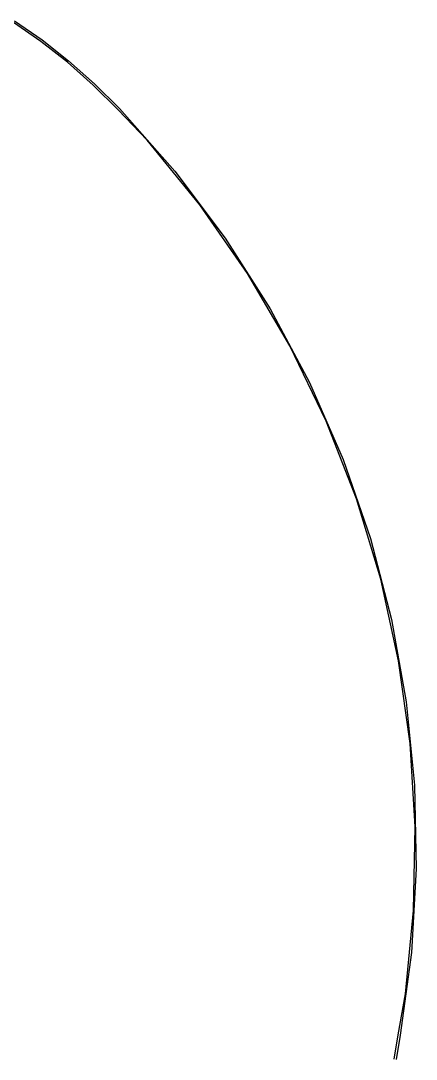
# Model space of a CAD drawing. Extents: x 127.9 to 152, y -99.3 to -77.5.
# Drawn here: x 143.47 to 145.5, y -83.48 to -78.15 of the extents above; entities that cross this region are included whole.
import ezdxf

# ---------------------------------------------------------------- set-up
doc = ezdxf.new("R2010")
doc.units = 0
doc.layers.add('BLACK', color=7, linetype='CONTINUOUS')

msp = doc.modelspace()

# ---------------------------------------------------------------- linework, layer by layer
at = {"layer": 'BLACK', "linetype": 'CONTINUOUS'}
for p, q in [((143.57802, -78.254624), (143.437313, -78.156788)), ((143.44289, -78.148487), (143.583848, -78.246497)), ((143.713859, -78.361397), (143.57802, -78.254624)), ((143.583848, -78.246497), (143.58395, -78.246603)), ((143.58395, -78.246603), (143.584084, -78.246671)), ((143.584084, -78.246671), (143.720155, -78.353626)), ((143.846718, -78.478875), (143.713859, -78.361397)), ((143.720155, -78.353626), (143.72025, -78.353737)), ((143.72025, -78.353737), (143.720377, -78.353811)), ((143.720377, -78.353811), (143.853456, -78.471485)), ((143.974606, -78.605603), (143.846718, -78.478875)), ((143.853456, -78.471485), (143.853543, -78.471599)), ((143.853543, -78.471599), (143.853663, -78.471679)), ((143.853663, -78.471679), (143.98171, -78.598564)), ((144.122789, -78.760745), (143.974606, -78.605603)), ((143.98171, -78.598564), (143.981758, -78.598635)), ((143.981758, -78.598635), (143.981807, -78.598662)), ((143.981807, -78.598662), (143.981806, -78.598663)), ((143.981806, -78.598663), (144.266121, -78.920753)), ((144.394034, -79.093336), (144.122789, -78.760745)), ((144.266121, -78.920753), (144.524452, -79.264034)), ((144.638517, -79.446067), (144.394034, -79.093336)), ((144.524452, -79.264034), (144.755226, -79.626416)), ((144.854749, -79.816789), (144.638517, -79.446067)), ((144.755226, -79.626416), (144.957038, -80.00569)), ((145.041412, -80.203245), (144.854749, -79.816789)), ((144.957038, -80.00569), (145.128658, -80.399548)), ((145.197369, -80.60308), (145.041412, -80.203245)), ((145.128658, -80.399548), (145.269042, -80.805589)), ((145.321671, -81.01386), (145.197369, -80.60308)), ((145.269042, -80.805589), (145.377333, -81.221341)), ((145.41356, -81.433083), (145.321671, -81.01386)), ((145.377333, -81.221341), (145.452873, -81.644273)), ((145.472477, -81.858194), (145.41356, -81.433083)), ((145.452873, -81.644273), (145.495201, -82.071807)), ((145.498064, -82.286606), (145.472477, -81.858194)), ((145.495201, -82.071807), (145.50406, -82.50134)), ((145.490163, -82.715708), (145.498064, -82.286606)), ((145.50406, -82.50134), (145.479396, -82.930255)), ((145.448824, -83.142887), (145.490163, -82.715708)), ((145.479396, -82.930255), (145.421372, -83.355839)), ((145.41151, -83.354205), (145.448824, -83.142887)), ((145.390602, -83.478572), (145.411512, -83.354246)), ((145.421374, -83.355904), (145.400479, -83.480135)), ((145.411519, -83.354207), (145.41151, -83.354205)), ((145.411512, -83.354246), (145.411521, -83.354222)), ((145.411521, -83.354222), (145.411519, -83.354207)), ((145.421372, -83.355839), (145.421374, -83.355904)), ((145.390605, -83.478684), (145.390602, -83.478572))]:
    msp.add_line(p, q, dxfattribs=at)

doc.saveas('drawing.dxf')
